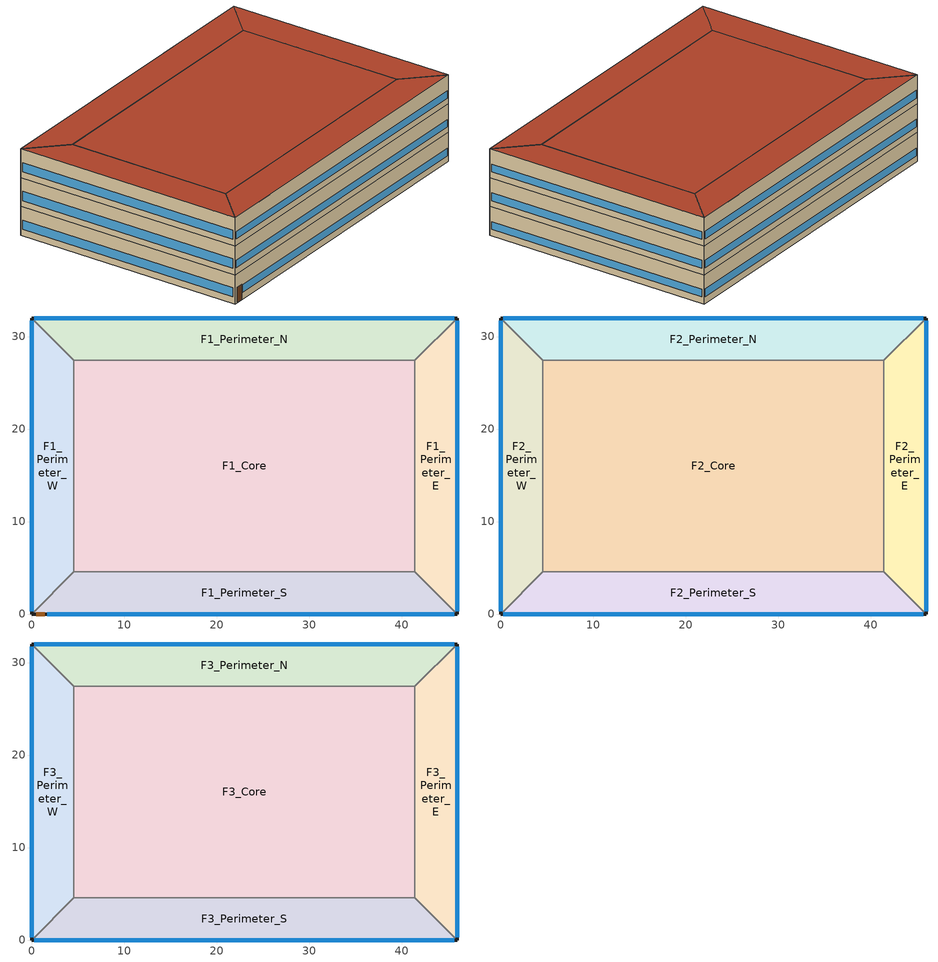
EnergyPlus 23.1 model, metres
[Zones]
F1_Perimeter_S
 floor ground (Slab): 4.57,4.57 41.43,4.57 46,0 0,0 z0
 wall outside (Exterior Wall): 0,0 46,0 z0:3.99
 wall to F1_Perimeter_E (Interior Wall): 46,0 41.43,4.57 z0:3.99
 wall to F1_Core (Interior Wall): 41.43,4.57 4.57,4.57 z0:3.99
 wall to F1_Perimeter_W (Interior Wall): 4.57,4.57 0,0 z0:3.99
 window (Window): 1.71,0 45.7,0 z0.9:1.94
 door (Exterior Door): 0.5,0 1.41,0 z0:2.13
F1_Perimeter_E
 floor ground (Slab): 41.43,4.57 41.43,27.43 46,32 46,0 z0
 wall outside (Exterior Wall): 46,0 46,32 z0:3.99
 wall to F1_Perimeter_N (Interior Wall): 46,32 41.43,27.43 z0:3.99
 wall to F1_Core (Interior Wall): 41.43,27.43 41.43,4.57 z0:3.99
 window (Window): 46,0.3 46,31.7 z0.9:1.96
F1_Perimeter_N
 floor ground (Slab): 41.43,27.43 4.57,27.43 0,32 46,32 z0
 wall outside (Exterior Wall): 46,32 0,32 z0:3.99
 wall to F1_Perimeter_W (Interior Wall): 0,32 4.57,27.43 z0:3.99
 wall to F1_Core (Interior Wall): 4.57,27.43 41.43,27.43 z0:3.99
 window (Window): 45.7,32 0.3,32 z0.9:1.95
F1_Perimeter_W
 floor ground (Slab): 4.57,27.43 4.57,4.57 0,0 0,32 z0
 wall outside (Exterior Wall): 0,32 0,0 z0:3.99
 wall to F1_Core (Interior Wall): 4.57,4.57 4.57,27.43 z0:3.99
 window (Window): 0,31.7 0,0.3 z0.9:2.16
F1_Core
 floor ground (Slab): 4.57,27.43 41.43,27.43 41.43,4.57 4.57,4.57 z0
F2_Perimeter_S
 floor to F1_Perimeter_S (Interior Floor): 4.57,4.57 41.43,4.57 46,0 0,0 z3.99
 wall outside (Exterior Wall): 0,0 46,0 z3.99:7.98
 wall to F2_Perimeter_E (Interior Wall): 46,0 41.43,4.57 z3.99:7.98
 wall to F2_Core (Interior Wall): 41.43,4.57 4.57,4.57 z3.99:7.98
 wall to F2_Perimeter_W (Interior Wall): 4.57,4.57 0,0 z3.99:7.98
 window (Window): 0.3,0 45.7,0 z4.89:5.9
F2_Perimeter_E
 floor to F1_Perimeter_E (Interior Floor): 41.43,4.57 41.43,27.43 46,32 46,0 z3.99
 wall outside (Exterior Wall): 46,0 46,32 z3.99:7.98
 wall to F2_Perimeter_N (Interior Wall): 46,32 41.43,27.43 z3.99:7.98
 wall to F2_Core (Interior Wall): 41.43,27.43 41.43,4.57 z3.99:7.98
 window (Window): 46,0.3 46,31.7 z4.89:5.95
F2_Perimeter_N
 floor to F1_Perimeter_N (Interior Floor): 41.43,27.43 4.57,27.43 0,32 46,32 z3.99
 wall outside (Exterior Wall): 46,32 0,32 z3.99:7.98
 wall to F2_Perimeter_W (Interior Wall): 0,32 4.57,27.43 z3.99:7.98
 wall to F2_Core (Interior Wall): 4.57,27.43 41.43,27.43 z3.99:7.98
 window (Window): 45.7,32 0.3,32 z4.89:5.94
F2_Perimeter_W
 floor to F1_Perimeter_W (Interior Floor): 4.57,27.43 4.57,4.57 0,0 0,32 z3.99
 wall outside (Exterior Wall): 0,32 0,0 z3.99:7.98
 wall to F2_Core (Interior Wall): 4.57,4.57 4.57,27.43 z3.99:7.98
 window (Window): 0,31.7 0,0.3 z4.89:6.15
F2_Core
 floor to F1_Core (Interior Floor): 4.57,27.43 41.43,27.43 41.43,4.57 4.57,4.57 z3.99
F3_Perimeter_S
 floor to F2_Perimeter_S (Interior Floor): 4.57,4.57 41.43,4.57 46,0 0,0 z7.98
 wall outside (Exterior Wall): 0,0 46,0 z7.98:11.97
 wall to F3_Perimeter_E (Interior Wall): 46,0 41.43,4.57 z7.98:11.97
 wall to F3_Core (Interior Wall): 41.43,4.57 4.57,4.57 z7.98:11.97
 wall to F3_Perimeter_W (Interior Wall): 4.57,4.57 0,0 z7.98:11.97
 window (Window): 0.3,0 45.7,0 z8.88:9.89
 roof outside (Roof): 0,0 46,0 41.43,4.57 4.57,4.57 z11.97
F3_Perimeter_E
 floor to F2_Perimeter_E (Interior Floor): 41.43,4.57 41.43,27.43 46,32 46,0 z7.98
 wall outside (Exterior Wall): 46,0 46,32 z7.98:11.97
 wall to F3_Perimeter_N (Interior Wall): 46,32 41.43,27.43 z7.98:11.97
 wall to F3_Core (Interior Wall): 41.43,27.43 41.43,4.57 z7.98:11.97
 window (Window): 46,0.3 46,31.7 z8.88:9.94
 roof outside (Roof): 46,0 46,32 41.43,27.43 41.43,4.57 z11.97
F3_Perimeter_N
 floor to F2_Perimeter_N (Interior Floor): 41.43,27.43 4.57,27.43 0,32 46,32 z7.98
 wall outside (Exterior Wall): 46,32 0,32 z7.98:11.97
 wall to F3_Perimeter_W (Interior Wall): 0,32 4.57,27.43 z7.98:11.97
 wall to F3_Core (Interior Wall): 4.57,27.43 41.43,27.43 z7.98:11.97
 window (Window): 45.7,32 0.3,32 z8.88:9.93
 roof outside (Roof): 46,32 0,32 4.57,27.43 41.43,27.43 z11.97
F3_Perimeter_W
 floor to F2_Perimeter_W (Interior Floor): 4.57,27.43 4.57,4.57 0,0 0,32 z7.98
 wall outside (Exterior Wall): 0,32 0,0 z7.98:11.97
 wall to F3_Core (Interior Wall): 4.57,4.57 4.57,27.43 z7.98:11.97
 window (Window): 0,31.7 0,0.3 z8.88:10.14
 roof outside (Roof): 0,32 0,0 4.57,4.57 4.57,27.43 z11.97
F3_Core
 floor to F2_Core (Interior Floor): 4.57,27.43 41.43,27.43 41.43,4.57 4.57,4.57 z7.98
 roof outside (Roof): 4.57,4.57 41.43,4.57 41.43,27.43 4.57,27.43 z11.97
[Building]
V06-medium-office-denver: 0, Suburbs, 0.04, 0.4, FullExterior, 25, 6
[Site:Location]
Denver CO: 39.83, -104.65, -7, 1650
[Site:GroundTemperature:BuildingSurface]
10, 10, 12.1, 11.9, 16.7, 20.5, 20.1, 20.3, 18.6, 14, 10.4, 10
[SizingPeriod:DesignDay]
Denver Intl Ap Ann Htg 99.6% Condns DB: 12, 21, WinterDesignDay, -17.4, 0, DefaultMultipliers, , Wetbulb, -17.4, , , , , 83011, 3.3, 160, No, No, No, ASHRAEClearSky, , , , , 0
Denver Intl Ap Ann Clg .4% Condns DB=>MWB: 7, 21, SummerDesignDay, 34.6, 15.2, DefaultMultipliers, , Wetbulb, 15.7, , , , , 83011, 4.2, 80, No, No, No, ASHRAETau, , , 0.424, 2.012
[Material]
Carpet pad 12mm: MediumRough, 0.0127, 0.06, 288, 1380, 0.9, 0.6, 0.6
Concrete block 200mm: MediumRough, 0.2, 1.11, 800, 920, 0.9, 0.6, 0.6
Cast concrete 200mm: MediumRough, 0.2, 1.73, 2243, 837, 0.9, 0.6, 0.6
Gypsum board 13mm: MediumRough, 0.0127, 0.16, 800, 1090, 0.9, 0.6, 0.6
Metal deck 1.5mm: MediumRough, 0.0015, 45, 7680, 418, 0.9, 0.6, 0.6
Polyiso board 150mm: MediumRough, 0.15, 0.024, 30, 1470, 0.9, 0.6, 0.6
Roof membrane 10mm: MediumRough, 0.0095, 0.16, 1121, 1460, 0.9, 0.6, 0.6
Stucco 25mm: MediumRough, 0.025, 0.72, 1856, 840, 0.9, 0.6, 0.6
XPS board 50mm: MediumRough, 0.05, 0.029, 35, 1400, 0.9, 0.6, 0.6
Door panel: MediumSmooth, 0.045, 0.15, 600, 1630, 0.9, 0.6, 0.6
[Construction]
Exterior Wall: Stucco 25mm, XPS board 50mm, Concrete block 200mm, Gypsum board 13mm
Roof: Roof membrane 10mm, Polyiso board 150mm, Metal deck 1.5mm
Slab: Cast concrete 200mm, Carpet pad 12mm
Interior Floor: Cast concrete 200mm
Interior Wall: Gypsum board 13mm, Gypsum board 13mm
Window: Glazing
Exterior Door: Door panel
[WindowMaterial:SimpleGlazingSystem]
Glazing: 1.73, 0.33, 0.59
[Zone]
F1_Perimeter_S; F1_Perimeter_E; F1_Perimeter_N; F1_Perimeter_W; F1_Core; F2_Perimeter_S; F2_Perimeter_E; F2_Perimeter_N; F2_Perimeter_W; F2_Core; F3_Perimeter_S; F3_Perimeter_E; F3_Perimeter_N; F3_Perimeter_W; F3_Core: 0, 0, 0, 0, 1, 1, autocalculate, autocalculate, autocalculate, , , Yes
[People]
F1_Perimeter_S People: F1_Perimeter_S, Occupancy Schedule, People, 9.0882, , , 0.3, autocalculate, Activity Schedule
F1_Perimeter_E People: F1_Perimeter_E, Occupancy Schedule, People, 6.0171, , , 0.3, autocalculate, Activity Schedule
F1_Perimeter_N People: F1_Perimeter_N, Occupancy Schedule, People, 9.0882, , , 0.3, autocalculate, Activity Schedule
F1_Perimeter_W People: F1_Perimeter_W, Occupancy Schedule, People, 6.0171, , , 0.3, autocalculate, Activity Schedule
F1_Core People: F1_Core, Occupancy Schedule, People, 40.4461, , , 0.3, autocalculate, Activity Schedule
F2_Perimeter_S People: F2_Perimeter_S, Occupancy Schedule, People, 9.0882, , , 0.3, autocalculate, Activity Schedule
F2_Perimeter_E People: F2_Perimeter_E, Occupancy Schedule, People, 6.0171, , , 0.3, autocalculate, Activity Schedule
F2_Perimeter_N People: F2_Perimeter_N, Occupancy Schedule, People, 9.0882, , , 0.3, autocalculate, Activity Schedule
F2_Perimeter_W People: F2_Perimeter_W, Occupancy Schedule, People, 6.0171, , , 0.3, autocalculate, Activity Schedule
F2_Core People: F2_Core, Occupancy Schedule, People, 40.4461, , , 0.3, autocalculate, Activity Schedule
F3_Perimeter_S People: F3_Perimeter_S, Occupancy Schedule, People, 9.0882, , , 0.3, autocalculate, Activity Schedule
F3_Perimeter_E People: F3_Perimeter_E, Occupancy Schedule, People, 6.0171, , , 0.3, autocalculate, Activity Schedule
F3_Perimeter_N People: F3_Perimeter_N, Occupancy Schedule, People, 9.0882, , , 0.3, autocalculate, Activity Schedule
F3_Perimeter_W People: F3_Perimeter_W, Occupancy Schedule, People, 6.0171, , , 0.3, autocalculate, Activity Schedule
F3_Core People: F3_Core, Occupancy Schedule, People, 40.4461, , , 0.3, autocalculate, Activity Schedule
[Lights]
F1_Perimeter_S Lights: F1_Perimeter_S, Lighting Schedule, Watts/Area, , 8.5, , 0, 0.42, 0.18
F1_Perimeter_E Lights: F1_Perimeter_E, Lighting Schedule, Watts/Area, , 8.5, , 0, 0.42, 0.18
F1_Perimeter_N Lights: F1_Perimeter_N, Lighting Schedule, Watts/Area, , 8.5, , 0, 0.42, 0.18
F1_Perimeter_W Lights: F1_Perimeter_W, Lighting Schedule, Watts/Area, , 8.5, , 0, 0.42, 0.18
F1_Core Lights: F1_Core, Lighting Schedule, Watts/Area, , 8.5, , 0, 0.42, 0.18
F2_Perimeter_S Lights: F2_Perimeter_S, Lighting Schedule, Watts/Area, , 8.5, , 0, 0.42, 0.18
F2_Perimeter_E Lights: F2_Perimeter_E, Lighting Schedule, Watts/Area, , 8.5, , 0, 0.42, 0.18
F2_Perimeter_N Lights: F2_Perimeter_N, Lighting Schedule, Watts/Area, , 8.5, , 0, 0.42, 0.18
F2_Perimeter_W Lights: F2_Perimeter_W, Lighting Schedule, Watts/Area, , 8.5, , 0, 0.42, 0.18
F2_Core Lights: F2_Core, Lighting Schedule, Watts/Area, , 8.5, , 0, 0.42, 0.18
F3_Perimeter_S Lights: F3_Perimeter_S, Lighting Schedule, Watts/Area, , 8.5, , 0, 0.42, 0.18
F3_Perimeter_E Lights: F3_Perimeter_E, Lighting Schedule, Watts/Area, , 8.5, , 0, 0.42, 0.18
F3_Perimeter_N Lights: F3_Perimeter_N, Lighting Schedule, Watts/Area, , 8.5, , 0, 0.42, 0.18
F3_Perimeter_W Lights: F3_Perimeter_W, Lighting Schedule, Watts/Area, , 8.5, , 0, 0.42, 0.18
F3_Core Lights: F3_Core, Lighting Schedule, Watts/Area, , 8.5, , 0, 0.42, 0.18
[ElectricEquipment]
F1_Perimeter_S Equipment: F1_Perimeter_S, Equipment Schedule, Watts/Area, , 7.26, , 0, 0.5, 0
F1_Perimeter_E Equipment: F1_Perimeter_E, Equipment Schedule, Watts/Area, , 7.26, , 0, 0.5, 0
F1_Perimeter_N Equipment: F1_Perimeter_N, Equipment Schedule, Watts/Area, , 7.26, , 0, 0.5, 0
F1_Perimeter_W Equipment: F1_Perimeter_W, Equipment Schedule, Watts/Area, , 7.26, , 0, 0.5, 0
F1_Core Equipment: F1_Core, Equipment Schedule, Watts/Area, , 7.26, , 0, 0.5, 0
F2_Perimeter_S Equipment: F2_Perimeter_S, Equipment Schedule, Watts/Area, , 7.26, , 0, 0.5, 0
F2_Perimeter_E Equipment: F2_Perimeter_E, Equipment Schedule, Watts/Area, , 7.26, , 0, 0.5, 0
F2_Perimeter_N Equipment: F2_Perimeter_N, Equipment Schedule, Watts/Area, , 7.26, , 0, 0.5, 0
F2_Perimeter_W Equipment: F2_Perimeter_W, Equipment Schedule, Watts/Area, , 7.26, , 0, 0.5, 0
F2_Core Equipment: F2_Core, Equipment Schedule, Watts/Area, , 7.26, , 0, 0.5, 0
F3_Perimeter_S Equipment: F3_Perimeter_S, Equipment Schedule, Watts/Area, , 7.26, , 0, 0.5, 0
F3_Perimeter_E Equipment: F3_Perimeter_E, Equipment Schedule, Watts/Area, , 7.26, , 0, 0.5, 0
F3_Perimeter_N Equipment: F3_Perimeter_N, Equipment Schedule, Watts/Area, , 7.26, , 0, 0.5, 0
F3_Perimeter_W Equipment: F3_Perimeter_W, Equipment Schedule, Watts/Area, , 7.26, , 0, 0.5, 0
F3_Core Equipment: F3_Core, Equipment Schedule, Watts/Area, , 7.26, , 0, 0.5, 0
[ZoneInfiltration:DesignFlowRate]
F1_Perimeter_S Infiltration: F1_Perimeter_S, Always On, AirChanges/Hour, , , , 0.19, 1, 0, 0, 0
F1_Perimeter_E Infiltration: F1_Perimeter_E, Always On, AirChanges/Hour, , , , 0.19, 1, 0, 0, 0
F1_Perimeter_N Infiltration: F1_Perimeter_N, Always On, AirChanges/Hour, , , , 0.19, 1, 0, 0, 0
F1_Perimeter_W Infiltration: F1_Perimeter_W, Always On, AirChanges/Hour, , , , 0.19, 1, 0, 0, 0
F1_Core Infiltration: F1_Core, Always On, AirChanges/Hour, , , , 0.19, 1, 0, 0, 0
F2_Perimeter_S Infiltration: F2_Perimeter_S, Always On, AirChanges/Hour, , , , 0.19, 1, 0, 0, 0
F2_Perimeter_E Infiltration: F2_Perimeter_E, Always On, AirChanges/Hour, , , , 0.19, 1, 0, 0, 0
F2_Perimeter_N Infiltration: F2_Perimeter_N, Always On, AirChanges/Hour, , , , 0.19, 1, 0, 0, 0
F2_Perimeter_W Infiltration: F2_Perimeter_W, Always On, AirChanges/Hour, , , , 0.19, 1, 0, 0, 0
F2_Core Infiltration: F2_Core, Always On, AirChanges/Hour, , , , 0.19, 1, 0, 0, 0
F3_Perimeter_S Infiltration: F3_Perimeter_S, Always On, AirChanges/Hour, , , , 0.19, 1, 0, 0, 0
F3_Perimeter_E Infiltration: F3_Perimeter_E, Always On, AirChanges/Hour, , , , 0.19, 1, 0, 0, 0
F3_Perimeter_N Infiltration: F3_Perimeter_N, Always On, AirChanges/Hour, , , , 0.19, 1, 0, 0, 0
F3_Perimeter_W Infiltration: F3_Perimeter_W, Always On, AirChanges/Hour, , , , 0.19, 1, 0, 0, 0
F3_Core Infiltration: F3_Core, Always On, AirChanges/Hour, , , , 0.19, 1, 0, 0, 0
[HVACTemplate:Thermostat]
Thermostat: Heating Setpoint, , Cooling Setpoint
[HVACTemplate:Zone:Unitary]
F1_Perimeter_S: F1_Perimeter_S PSZ-HP, Thermostat, autosize, , , Flow/Person, 0.00236
F1_Perimeter_E: F1_Perimeter_E PSZ-HP, Thermostat, autosize, , , Flow/Person, 0.00236
F1_Perimeter_N: F1_Perimeter_N PSZ-HP, Thermostat, autosize, , , Flow/Person, 0.00236
F1_Perimeter_W: F1_Perimeter_W PSZ-HP, Thermostat, autosize, , , Flow/Person, 0.00236
F1_Core: F1_Core PSZ-HP, Thermostat, autosize, , , Flow/Person, 0.00236
F2_Perimeter_S: F2_Perimeter_S PSZ-HP, Thermostat, autosize, , , Flow/Person, 0.00236
F2_Perimeter_E: F2_Perimeter_E PSZ-HP, Thermostat, autosize, , , Flow/Person, 0.00236
F2_Perimeter_N: F2_Perimeter_N PSZ-HP, Thermostat, autosize, , , Flow/Person, 0.00236
F2_Perimeter_W: F2_Perimeter_W PSZ-HP, Thermostat, autosize, , , Flow/Person, 0.00236
F2_Core: F2_Core PSZ-HP, Thermostat, autosize, , , Flow/Person, 0.00236
F3_Perimeter_S: F3_Perimeter_S PSZ-HP, Thermostat, autosize, , , Flow/Person, 0.00236
F3_Perimeter_E: F3_Perimeter_E PSZ-HP, Thermostat, autosize, , , Flow/Person, 0.00236
F3_Perimeter_N: F3_Perimeter_N PSZ-HP, Thermostat, autosize, , , Flow/Person, 0.00236
F3_Perimeter_W: F3_Perimeter_W PSZ-HP, Thermostat, autosize, , , Flow/Person, 0.00236
F3_Core: F3_Core PSZ-HP, Thermostat, autosize, , , Flow/Person, 0.00236
[HVACTemplate:System:UnitaryHeatPump:AirToAir]
F1_Perimeter_S PSZ-HP: , F1_Perimeter_S, autosize, autosize, , , BlowThrough, 0.6, 500, 0.9, , SingleSpeedDX, , 12.8, autosize, autosize, 3.49, SingleSpeedDXHeatPump, , 45, autosize, 3.25, -8, , , , , Electric, , autosize, , , , autosize, autosize, , NoEconomizer
F1_Perimeter_E PSZ-HP: , F1_Perimeter_E, autosize, autosize, , , BlowThrough, 0.6, 500, 0.9, , SingleSpeedDX, , 12.8, autosize, autosize, 3.49, SingleSpeedDXHeatPump, , 45, autosize, 3.25, -8, , , , , Electric, , autosize, , , , autosize, autosize, , NoEconomizer
F1_Perimeter_N PSZ-HP: , F1_Perimeter_N, autosize, autosize, , , BlowThrough, 0.6, 500, 0.9, , SingleSpeedDX, , 12.8, autosize, autosize, 3.49, SingleSpeedDXHeatPump, , 45, autosize, 3.25, -8, , , , , Electric, , autosize, , , , autosize, autosize, , NoEconomizer
F1_Perimeter_W PSZ-HP: , F1_Perimeter_W, autosize, autosize, , , BlowThrough, 0.6, 500, 0.9, , SingleSpeedDX, , 12.8, autosize, autosize, 3.49, SingleSpeedDXHeatPump, , 45, autosize, 3.25, -8, , , , , Electric, , autosize, , , , autosize, autosize, , NoEconomizer
F1_Core PSZ-HP: , F1_Core, autosize, autosize, , , BlowThrough, 0.6, 500, 0.9, , SingleSpeedDX, , 12.8, autosize, autosize, 3.49, SingleSpeedDXHeatPump, , 45, autosize, 3.25, -8, , , , , Electric, , autosize, , , , autosize, autosize, , NoEconomizer
F2_Perimeter_S PSZ-HP: , F2_Perimeter_S, autosize, autosize, , , BlowThrough, 0.6, 500, 0.9, , SingleSpeedDX, , 12.8, autosize, autosize, 3.49, SingleSpeedDXHeatPump, , 45, autosize, 3.25, -8, , , , , Electric, , autosize, , , , autosize, autosize, , NoEconomizer
F2_Perimeter_E PSZ-HP: , F2_Perimeter_E, autosize, autosize, , , BlowThrough, 0.6, 500, 0.9, , SingleSpeedDX, , 12.8, autosize, autosize, 3.49, SingleSpeedDXHeatPump, , 45, autosize, 3.25, -8, , , , , Electric, , autosize, , , , autosize, autosize, , NoEconomizer
F2_Perimeter_N PSZ-HP: , F2_Perimeter_N, autosize, autosize, , , BlowThrough, 0.6, 500, 0.9, , SingleSpeedDX, , 12.8, autosize, autosize, 3.49, SingleSpeedDXHeatPump, , 45, autosize, 3.25, -8, , , , , Electric, , autosize, , , , autosize, autosize, , NoEconomizer
F2_Perimeter_W PSZ-HP: , F2_Perimeter_W, autosize, autosize, , , BlowThrough, 0.6, 500, 0.9, , SingleSpeedDX, , 12.8, autosize, autosize, 3.49, SingleSpeedDXHeatPump, , 45, autosize, 3.25, -8, , , , , Electric, , autosize, , , , autosize, autosize, , NoEconomizer
F2_Core PSZ-HP: , F2_Core, autosize, autosize, , , BlowThrough, 0.6, 500, 0.9, , SingleSpeedDX, , 12.8, autosize, autosize, 3.49, SingleSpeedDXHeatPump, , 45, autosize, 3.25, -8, , , , , Electric, , autosize, , , , autosize, autosize, , NoEconomizer
F3_Perimeter_S PSZ-HP: , F3_Perimeter_S, autosize, autosize, , , BlowThrough, 0.6, 500, 0.9, , SingleSpeedDX, , 12.8, autosize, autosize, 3.49, SingleSpeedDXHeatPump, , 45, autosize, 3.25, -8, , , , , Electric, , autosize, , , , autosize, autosize, , NoEconomizer
F3_Perimeter_E PSZ-HP: , F3_Perimeter_E, autosize, autosize, , , BlowThrough, 0.6, 500, 0.9, , SingleSpeedDX, , 12.8, autosize, autosize, 3.49, SingleSpeedDXHeatPump, , 45, autosize, 3.25, -8, , , , , Electric, , autosize, , , , autosize, autosize, , NoEconomizer
F3_Perimeter_N PSZ-HP: , F3_Perimeter_N, autosize, autosize, , , BlowThrough, 0.6, 500, 0.9, , SingleSpeedDX, , 12.8, autosize, autosize, 3.49, SingleSpeedDXHeatPump, , 45, autosize, 3.25, -8, , , , , Electric, , autosize, , , , autosize, autosize, , NoEconomizer
F3_Perimeter_W PSZ-HP: , F3_Perimeter_W, autosize, autosize, , , BlowThrough, 0.6, 500, 0.9, , SingleSpeedDX, , 12.8, autosize, autosize, 3.49, SingleSpeedDXHeatPump, , 45, autosize, 3.25, -8, , , , , Electric, , autosize, , , , autosize, autosize, , NoEconomizer
F3_Core PSZ-HP: , F3_Core, autosize, autosize, , , BlowThrough, 0.6, 500, 0.9, , SingleSpeedDX, , 12.8, autosize, autosize, 3.49, SingleSpeedDXHeatPump, , 45, autosize, 3.25, -8, , , , , Electric, , autosize, , , , autosize, autosize, , NoEconomizer
[Schedule:Compact]
Occupancy Schedule: Fraction, Through: 12/31, For: Weekdays SummerDesignDay WinterDesignDay, Until: 07:00, 0, Until: 18:00, 0.95, Until: 24:00, 0, For: Saturday, Until: 08:00, 0, Until: 12:00, 0.95, Until: 24:00, 0, For: Sunday Holidays AllOtherDays, Until: 24:00, 0
Lighting Schedule: Fraction, Through: 12/31, For: Weekdays SummerDesignDay WinterDesignDay, Until: 07:00, 0.05, Until: 18:00, 0.9, Until: 24:00, 0.05, For: Saturday, Until: 08:00, 0.05, Until: 12:00, 0.9, Until: 24:00, 0.05, For: Sunday Holidays AllOtherDays, Until: 24:00, 0.05
Equipment Schedule: Fraction, Through: 12/31, For: Weekdays SummerDesignDay WinterDesignDay, Until: 07:00, 0.3, Until: 18:00, 0.9, Until: 24:00, 0.3, For: Saturday, Until: 08:00, 0.3, Until: 12:00, 0.9, Until: 24:00, 0.3, For: Sunday Holidays AllOtherDays, Until: 24:00, 0.3
Activity Schedule: Any Number, Through: 12/31, For: AllDays, Until: 24:00, 120
Always On: Fraction, Through: 12/31, For: AllDays, Until: 24:00, 1
Heating Setpoint: Temperature, Through: 12/31, For: Weekdays, Until: 05:00, 15.6, Until: 18:00, 21, Until: 24:00, 15.6, For: Saturday, Until: 06:00, 15.6, Until: 12:00, 21, Until: 24:00, 15.6, For: SummerDesignDay WinterDesignDay, Until: 24:00, 21, For: Sunday Holidays AllOtherDays, Until: 24:00, 15.6
Cooling Setpoint: Temperature, Through: 12/31, For: Weekdays, Until: 05:00, 29.4, Until: 18:00, 24, Until: 24:00, 29.4, For: Saturday, Until: 06:00, 29.4, Until: 12:00, 24, Until: 24:00, 29.4, For: SummerDesignDay WinterDesignDay, Until: 24:00, 24, For: Sunday Holidays AllOtherDays, Until: 24:00, 29.4
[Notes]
source: assumed (half the monthly mean air temperature plus 9 C)
